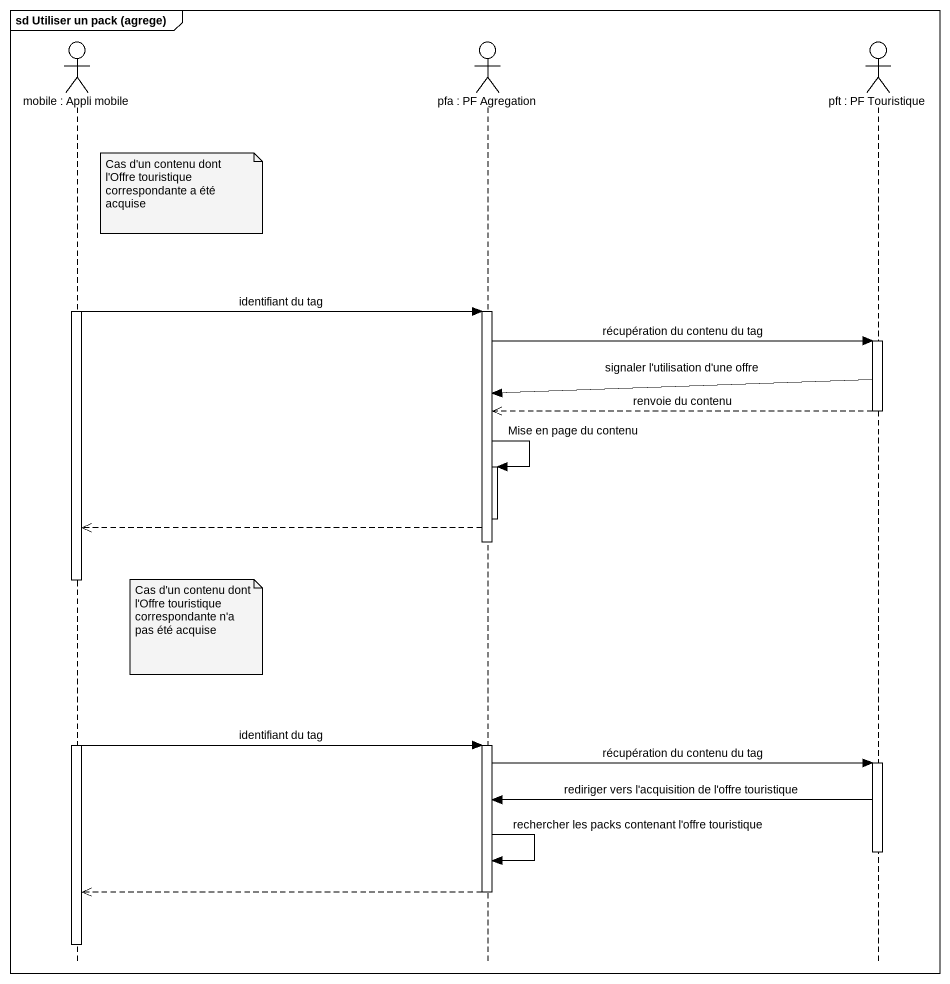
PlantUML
@startuml
mainframe sd Utiliser un pack (agrege)
hide footbox
actor "mobile : Appli mobile" as mobile
actor "pfa : PF Agregation" as pfa
actor "pft : PF Touristique" as pft

note right of mobile : Cas d'un contenu dont l'Offre touristique correspondante a été acquise
activate mobile
mobile -> pfa : identifiant du tag
activate pfa
pfa -> pft : récupération du contenu du tag
activate pft
pft -> pfa : signaler l'utilisation d'une offre
pft -->> pfa : renvoie du contenu
deactivate pft
pfa -> pfa : Mise en page du contenu
activate pfa
deactivate pfa
pfa -->> mobile
deactivate pfa
note right of mobile : Cas d'un contenu dont l'Offre touristique correspondante n'a pas été acquise
mobile -> pfa : identifiant du tag
activate pfa
pfa -> pft : récupération du contenu du tag
activate pft
pft -> pfa : rediriger vers l'acquisition de l'offre touristique
deactivate pft
pfa -> pfa : rechercher les packs contenant l'offre touristique
pfa -->> mobile
deactivate pfa
deactivate mobile
@enduml
